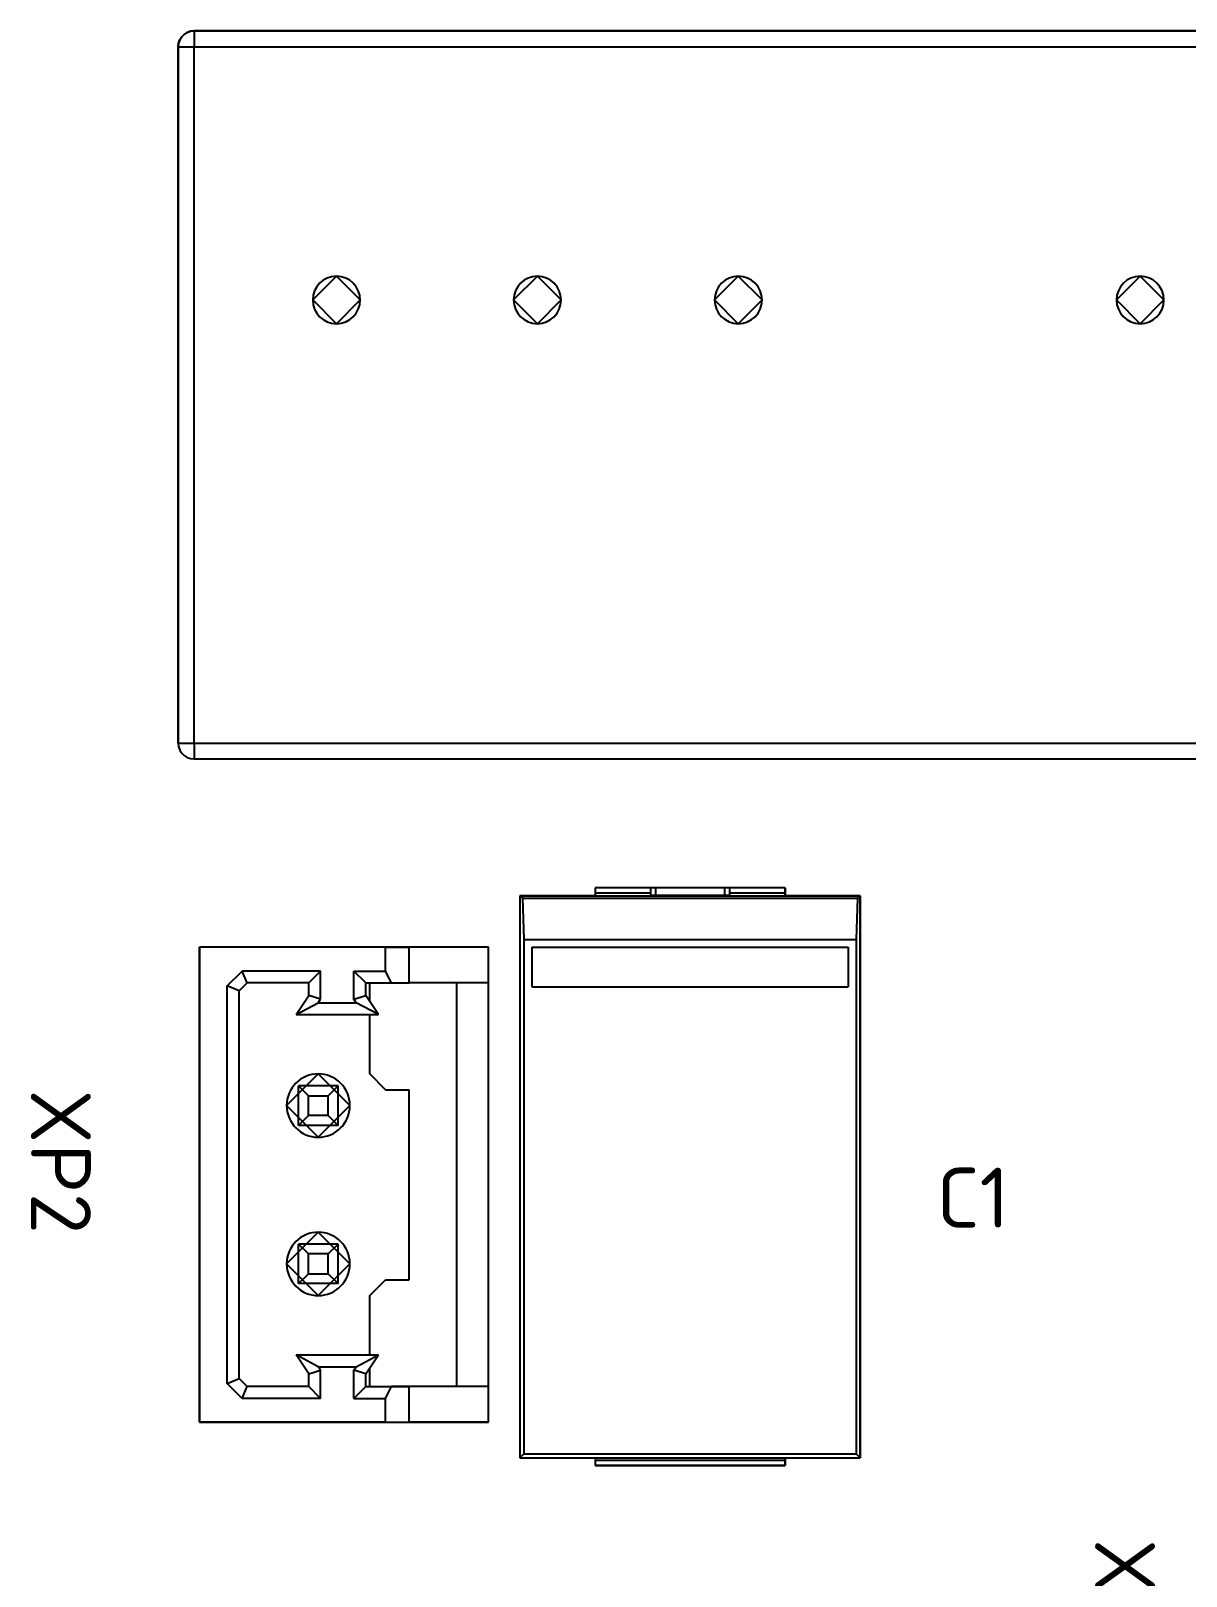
# Model space of a CAD drawing. Header units: inches. Extents: x 5 to 589, y -420 to -5.
# Drawn here: x 68.84 to 98.04, y -105.65 to -66.6 of the extents above; entities that cross this region are included whole.
import ezdxf

# ---------------------------------------------------------------- set-up
doc = ezdxf.new("R2010")
doc.units = ezdxf.units.IN
doc.header["$MEASUREMENT"] = 0
doc.styles.add('ISOCPEUR0', font='isocpeur.ttf', dxfattribs={"height": 2.87999})

msp = doc.modelspace()

# ---------------------------------------------------------------- linework, layer by layer
at = {"color": 7, "true_color": 0xffffff}
for p, q in [((72.651, -66.754), (72.603, -66.83)), ((72.603, -66.83), (72.651, -66.754)), ((72.713, -66.692), (72.651, -66.754)), ((72.651, -66.754), (72.713, -66.692)), ((72.789, -66.644), (72.713, -66.692)), ((72.713, -66.692), (72.789, -66.644)), ((72.875, -66.614), (72.789, -66.644)), ((72.789, -66.644), (72.875, -66.614)), ((72.963, -66.604), (72.875, -66.614)), ((72.875, -66.614), (72.963, -66.604)), ((115.763, -66.604), (72.963, -66.604)), ((72.963, -66.604), (115.763, -66.604)), ((72.963, -66.604), (72.963, -66.614)), ((72.963, -66.614), (72.963, -66.644)), ((72.963, -66.644), (72.963, -66.692)), ((72.963, -66.692), (72.963, -66.754)), ((72.963, -66.754), (72.963, -66.83)), ((72.573, -66.914), (72.563, -67.004)), ((72.563, -67.004), (72.573, -66.914)), ((72.563, -67.004), (72.563, -84.604)), ((72.563, -84.604), (72.563, -67.004)), ((72.563, -67.004), (72.573, -67.004)), ((72.603, -66.83), (72.573, -66.914)), ((72.573, -66.914), (72.603, -66.83)), ((72.573, -67.004), (72.603, -67.004)), ((72.603, -67.004), (72.651, -67.004)), ((72.651, -67.004), (72.713, -67.004)), ((72.713, -67.004), (72.789, -67.004)), ((72.789, -67.004), (72.875, -67.004)), ((72.875, -67.004), (72.963, -67.004)), ((72.963, -66.83), (72.963, -66.914)), ((72.963, -66.914), (72.963, -67.004)), ((72.963, -67.004), (115.763, -67.004)), ((72.963, -84.604), (72.963, -67.004)), ((72.563, -84.604), (72.573, -84.692)), ((72.563, -84.604), (72.573, -84.692)), ((72.563, -84.604), (72.573, -84.604)), ((72.573, -84.604), (72.603, -84.604)), ((72.573, -84.692), (72.603, -84.778)), ((72.573, -84.692), (72.603, -84.778)), ((72.603, -84.604), (72.651, -84.604)), ((72.651, -84.604), (72.713, -84.604)), ((72.713, -84.604), (72.789, -84.604)), ((72.789, -84.604), (72.875, -84.604)), ((72.875, -84.604), (72.963, -84.604)), ((72.963, -84.604), (72.963, -84.692)), ((72.963, -84.604), (115.763, -84.604)), ((72.963, -84.692), (72.963, -84.778)), ((72.603, -84.778), (72.651, -84.854)), ((72.603, -84.778), (72.651, -84.854)), ((72.651, -84.854), (72.713, -84.916)), ((72.651, -84.854), (72.713, -84.916)), ((72.713, -84.916), (72.789, -84.964)), ((72.713, -84.916), (72.789, -84.964)), ((72.789, -84.964), (72.875, -84.994)), ((72.789, -84.964), (72.875, -84.994)), ((72.875, -84.994), (72.963, -85.004)), ((72.875, -84.994), (72.963, -85.004)), ((72.963, -84.778), (72.963, -84.854)), ((72.963, -84.854), (72.963, -84.916)), ((72.963, -84.916), (72.963, -84.964)), ((72.963, -84.964), (72.963, -84.994)), ((72.963, -85.004), (72.963, -84.994)), ((72.963, -85.004), (115.763, -85.004)), ((72.963, -85.004), (115.763, -85.004)), ((83.103, -88.463), (81.203, -88.463)), ((81.203, -88.463), (81.203, -102.663)), ((81.203, -88.463), (81.203, -102.663)), ((81.203, -88.463), (89.803, -88.463)), ((81.203, -88.463), (81.265, -88.525)), ((81.265, -88.525), (81.303, -89.563)), ((81.265, -88.525), (89.739, -88.525)), ((87.903, -88.263), (83.103, -88.263)), ((83.103, -88.263), (83.103, -88.463)), ((83.103, -88.263), (83.103, -88.267)), ((84.503, -88.263), (83.103, -88.263)), ((83.103, -88.267), (83.103, -88.275)), ((83.103, -88.275), (83.103, -88.291)), ((83.103, -88.291), (83.103, -88.311)), ((83.103, -88.311), (83.103, -88.337)), ((83.103, -88.337), (83.103, -88.363)), ((83.103, -88.363), (83.103, -88.393)), ((83.103, -88.393), (83.103, -88.463)), ((84.503, -88.393), (83.103, -88.393)), ((84.507, -88.263), (84.503, -88.263)), ((84.503, -88.263), (84.503, -88.267)), ((84.503, -88.267), (84.503, -88.393)), ((84.503, -88.267), (84.503, -88.275)), ((84.503, -88.275), (84.503, -88.291)), ((84.503, -88.291), (84.503, -88.311)), ((84.503, -88.311), (84.503, -88.337)), ((84.503, -88.337), (84.503, -88.363)), ((84.503, -88.363), (84.503, -88.393)), ((84.503, -88.393), (84.503, -88.463)), ((84.507, -88.457), (84.503, -88.457)), ((86.503, -88.457), (84.503, -88.457)), ((84.515, -88.263), (84.507, -88.263)), ((84.515, -88.457), (84.507, -88.457)), ((84.531, -88.263), (84.515, -88.263)), ((84.531, -88.457), (84.515, -88.457)), ((84.551, -88.263), (84.531, -88.263)), ((84.551, -88.457), (84.531, -88.457)), ((84.577, -88.263), (84.551, -88.263)), ((84.577, -88.457), (84.551, -88.457)), ((84.603, -88.263), (84.577, -88.263)), ((84.603, -88.457), (84.577, -88.457)), ((84.633, -88.263), (84.603, -88.263)), ((84.633, -88.457), (84.603, -88.457)), ((86.373, -88.263), (84.633, -88.263)), ((84.633, -88.263), (84.633, -88.457)), ((86.373, -88.457), (84.633, -88.457)), ((86.401, -88.263), (86.373, -88.263)), ((86.373, -88.263), (86.373, -88.457)), ((86.401, -88.457), (86.373, -88.457)), ((86.429, -88.263), (86.401, -88.263)), ((86.429, -88.457), (86.401, -88.457)), ((86.453, -88.263), (86.429, -88.263)), ((86.453, -88.457), (86.429, -88.457)), ((86.475, -88.263), (86.453, -88.263)), ((86.475, -88.457), (86.453, -88.457)), ((86.489, -88.263), (86.475, -88.263)), ((86.489, -88.457), (86.475, -88.457)), ((86.499, -88.263), (86.489, -88.263)), ((86.499, -88.457), (86.489, -88.457)), ((86.503, -88.263), (86.499, -88.263)), ((86.503, -88.457), (86.499, -88.457)), ((87.903, -88.263), (86.503, -88.263)), ((86.503, -88.263), (86.503, -88.267)), ((86.503, -88.267), (86.503, -88.275)), ((86.503, -88.267), (86.503, -88.393)), ((86.503, -88.275), (86.503, -88.291)), ((86.503, -88.291), (86.503, -88.311)), ((86.503, -88.311), (86.503, -88.337)), ((86.503, -88.337), (86.503, -88.363)), ((86.503, -88.363), (86.503, -88.393)), ((86.503, -88.393), (86.503, -88.463)), ((87.903, -88.393), (86.503, -88.393)), ((87.903, -88.463), (87.903, -88.263)), ((87.903, -88.263), (87.903, -88.267)), ((87.903, -88.267), (87.903, -88.275)), ((87.903, -88.275), (87.903, -88.291)), ((87.903, -88.291), (87.903, -88.311)), ((87.903, -88.311), (87.903, -88.337)), ((87.903, -88.337), (87.903, -88.363)), ((87.903, -88.363), (87.903, -88.393)), ((87.903, -88.393), (87.903, -88.463)), ((89.803, -88.463), (87.903, -88.463)), ((89.739, -88.525), (89.703, -89.563)), ((89.803, -88.463), (89.739, -88.525)), ((89.803, -102.663), (89.803, -88.463)), ((89.803, -88.463), (89.803, -102.663)), ((73.103, -89.763), (73.103, -101.763)), ((80.403, -89.763), (73.103, -89.763)), ((77.803, -89.763), (73.103, -89.763)), ((73.103, -101.763), (73.103, -89.763)), ((77.803, -89.763), (78.403, -89.763)), ((77.803, -90.363), (77.803, -89.763)), ((80.403, -89.763), (78.403, -89.763)), ((78.403, -90.663), (78.403, -89.763)), ((80.403, -101.763), (80.403, -89.763)), ((80.403, -90.663), (80.403, -89.763)), ((81.303, -89.563), (81.303, -102.563)), ((81.303, -89.563), (89.703, -89.563)), ((81.503, -89.763), (81.503, -90.763)), ((81.503, -89.763), (89.503, -89.763)), ((89.503, -89.763), (89.503, -90.763)), ((89.703, -89.563), (89.703, -102.563)), ((73.803, -90.739), (74.179, -90.363)), ((74.303, -90.663), (74.179, -90.363)), ((76.163, -90.363), (74.179, -90.363)), ((75.863, -90.663), (76.163, -90.363)), ((76.163, -91.073), (76.163, -90.363)), ((77.303, -90.663), (77.003, -90.363)), ((77.003, -90.363), (77.803, -90.363)), ((77.003, -91.073), (77.003, -90.363)), ((77.953, -90.663), (77.803, -90.363)), ((73.803, -100.787), (73.803, -90.739)), ((74.103, -90.863), (73.803, -90.739)), ((74.103, -90.863), (74.303, -90.663)), ((74.103, -100.663), (74.103, -90.863)), ((75.863, -90.663), (74.303, -90.663)), ((75.543, -91.463), (75.863, -90.983)), ((75.863, -90.983), (75.863, -90.663)), ((76.163, -91.073), (75.863, -90.983)), ((77.003, -91.073), (77.303, -90.983)), ((77.303, -90.983), (77.303, -90.663)), ((77.303, -90.663), (77.953, -90.663)), ((77.623, -91.463), (77.303, -90.983)), ((77.403, -91.133), (77.403, -90.663)), ((77.953, -90.663), (78.403, -90.663)), ((77.953, -90.663), (78.403, -90.663)), ((80.403, -90.663), (78.403, -90.663)), ((79.603, -100.863), (79.603, -90.663)), ((80.403, -100.863), (80.403, -90.663)), ((81.503, -90.763), (89.503, -90.763)), ((75.543, -91.463), (76.103, -91.163)), ((76.103, -91.163), (76.163, -91.073)), ((76.103, -91.163), (77.063, -91.163)), ((77.063, -91.163), (77.003, -91.073)), ((77.623, -91.463), (77.063, -91.163)), ((75.543, -91.463), (77.623, -91.463)), ((77.403, -92.963), (77.403, -91.463)), ((75.603, -94.263), (75.603, -93.263)), ((75.853, -93.513), (75.603, -93.263)), ((76.603, -93.263), (75.603, -93.263)), ((76.353, -93.513), (76.603, -93.263)), ((76.603, -94.263), (76.603, -93.263)), ((77.803, -93.363), (77.403, -92.963)), ((75.853, -94.013), (75.853, -93.513)), ((75.853, -93.513), (76.353, -93.513)), ((76.353, -94.013), (76.353, -93.513)), ((77.803, -93.363), (78.403, -93.363)), ((78.403, -98.163), (78.403, -93.363)), ((75.603, -94.263), (75.853, -94.013)), ((76.353, -94.013), (75.853, -94.013)), ((76.603, -94.263), (76.353, -94.013)), ((76.603, -94.263), (75.603, -94.263)), ((75.603, -98.263), (75.603, -97.263)), ((75.853, -97.513), (75.603, -97.263)), ((76.603, -97.263), (75.603, -97.263)), ((75.853, -98.013), (75.853, -97.513)), ((76.353, -97.513), (75.853, -97.513)), ((76.353, -97.513), (76.603, -97.263)), ((76.353, -98.013), (76.353, -97.513)), ((76.603, -98.263), (76.603, -97.263)), ((75.603, -98.263), (75.853, -98.013)), ((75.853, -98.013), (76.353, -98.013)), ((76.603, -98.263), (76.353, -98.013)), ((76.603, -98.263), (75.603, -98.263)), ((77.403, -98.563), (77.803, -98.163)), ((77.803, -98.163), (78.403, -98.163)), ((77.403, -100.063), (77.403, -98.563)), ((75.543, -100.063), (77.623, -100.063)), ((76.103, -100.363), (75.543, -100.063)), ((75.863, -100.543), (75.543, -100.063)), ((77.063, -100.363), (77.623, -100.063)), ((77.303, -100.543), (77.623, -100.063)), ((73.803, -100.787), (74.103, -100.663)), ((74.303, -100.863), (74.103, -100.663)), ((75.863, -100.543), (76.163, -100.453)), ((75.863, -100.863), (75.863, -100.543)), ((76.103, -100.363), (77.063, -100.363)), ((76.163, -100.453), (76.103, -100.363)), ((76.163, -101.163), (76.163, -100.453)), ((77.003, -100.453), (77.063, -100.363)), ((77.303, -100.543), (77.003, -100.453)), ((77.003, -101.163), (77.003, -100.453)), ((77.303, -100.863), (77.303, -100.543)), ((77.403, -100.863), (77.403, -100.393)), ((74.179, -101.163), (73.803, -100.787)), ((74.179, -101.163), (74.303, -100.863)), ((75.863, -100.863), (74.303, -100.863)), ((76.163, -101.163), (75.863, -100.863)), ((77.003, -101.163), (77.303, -100.863)), ((77.303, -100.863), (77.953, -100.863)), ((77.803, -101.163), (77.953, -100.863)), ((78.403, -100.863), (77.953, -100.863)), ((77.953, -100.863), (78.403, -100.863)), ((78.403, -101.763), (78.403, -100.863)), ((80.403, -100.863), (78.403, -100.863)), ((80.403, -101.763), (80.403, -100.863)), ((76.163, -101.163), (74.179, -101.163)), ((77.003, -101.163), (77.803, -101.163)), ((77.803, -101.763), (77.803, -101.163)), ((73.103, -101.763), (80.403, -101.763)), ((77.803, -101.763), (73.103, -101.763)), ((77.803, -101.763), (78.403, -101.763)), ((80.403, -101.763), (78.403, -101.763)), ((81.303, -102.563), (81.203, -102.663)), ((81.203, -102.663), (83.103, -102.663)), ((81.203, -102.663), (89.803, -102.663)), ((81.303, -102.563), (89.703, -102.563)), ((83.103, -102.663), (83.103, -102.863)), ((83.103, -102.663), (83.103, -102.733)), ((87.903, -102.863), (87.903, -102.663)), ((87.903, -102.663), (89.803, -102.663)), ((87.903, -102.663), (87.903, -102.733)), ((89.703, -102.563), (89.803, -102.663)), ((83.103, -102.733), (83.103, -102.761)), ((87.903, -102.733), (83.103, -102.733)), ((83.103, -102.761), (83.103, -102.789)), ((83.103, -102.789), (83.103, -102.813)), ((83.103, -102.813), (83.103, -102.835)), ((83.103, -102.835), (83.103, -102.849)), ((83.103, -102.849), (83.103, -102.859)), ((83.103, -102.859), (83.103, -102.863)), ((83.103, -102.863), (87.903, -102.863)), ((87.903, -102.863), (83.103, -102.863)), ((87.903, -102.733), (87.903, -102.761)), ((87.903, -102.761), (87.903, -102.789)), ((87.903, -102.789), (87.903, -102.813)), ((87.903, -102.813), (87.903, -102.835)), ((87.903, -102.835), (87.903, -102.849)), ((87.903, -102.849), (87.903, -102.859)), ((87.903, -102.859), (87.903, -102.863))]:
    msp.add_line(p, q, dxfattribs=at)
at = {"color": 18, "true_color": 0x000000}
for p, q in [((72.651, -66.754), (72.603, -66.83)), ((72.603, -66.83), (72.651, -66.754)), ((72.713, -66.692), (72.651, -66.754)), ((72.651, -66.754), (72.713, -66.692)), ((72.789, -66.644), (72.713, -66.692)), ((72.713, -66.692), (72.789, -66.644)), ((72.875, -66.614), (72.789, -66.644)), ((72.789, -66.644), (72.875, -66.614)), ((72.963, -66.604), (72.875, -66.614)), ((72.875, -66.614), (72.963, -66.604)), ((115.763, -66.604), (72.963, -66.604)), ((72.963, -66.604), (115.763, -66.604)), ((72.963, -66.604), (72.963, -66.614)), ((72.963, -66.614), (72.963, -66.644)), ((72.963, -66.644), (72.963, -66.692)), ((72.963, -66.692), (72.963, -66.754)), ((72.963, -66.754), (72.963, -66.83)), ((72.573, -66.914), (72.563, -67.004)), ((72.563, -67.004), (72.573, -66.914)), ((72.563, -67.004), (72.563, -84.604)), ((72.563, -84.604), (72.563, -67.004)), ((72.563, -67.004), (72.573, -67.004)), ((72.603, -66.83), (72.573, -66.914)), ((72.573, -66.914), (72.603, -66.83)), ((72.573, -67.004), (72.603, -67.004)), ((72.603, -67.004), (72.651, -67.004)), ((72.651, -67.004), (72.713, -67.004)), ((72.713, -67.004), (72.789, -67.004)), ((72.789, -67.004), (72.875, -67.004)), ((72.875, -67.004), (72.963, -67.004)), ((72.963, -66.83), (72.963, -66.914)), ((72.963, -66.914), (72.963, -67.004)), ((72.963, -67.004), (115.763, -67.004)), ((72.963, -84.604), (72.963, -67.004)), ((76.563, -72.804), (75.963, -73.404)), ((77.163, -73.404), (76.563, -72.804)), ((81.643, -72.804), (81.043, -73.404)), ((82.243, -73.404), (81.643, -72.804)), ((86.723, -72.804), (86.123, -73.404)), ((87.323, -73.404), (86.723, -72.804)), ((96.883, -72.804), (96.283, -73.404)), ((97.483, -73.404), (96.883, -72.804)), ((75.963, -73.404), (76.563, -74.004)), ((76.563, -74.004), (77.163, -73.404)), ((81.043, -73.404), (81.643, -74.004)), ((81.643, -74.004), (82.243, -73.404)), ((86.123, -73.404), (86.723, -74.004)), ((86.723, -74.004), (87.323, -73.404)), ((96.283, -73.404), (96.883, -74.004)), ((96.883, -74.004), (97.483, -73.404)), ((72.563, -84.604), (72.573, -84.692)), ((72.563, -84.604), (72.573, -84.692)), ((72.563, -84.604), (72.573, -84.604)), ((72.573, -84.604), (72.603, -84.604)), ((72.573, -84.692), (72.603, -84.778)), ((72.573, -84.692), (72.603, -84.778)), ((72.603, -84.604), (72.651, -84.604)), ((72.651, -84.604), (72.713, -84.604)), ((72.713, -84.604), (72.789, -84.604)), ((72.789, -84.604), (72.875, -84.604)), ((72.875, -84.604), (72.963, -84.604)), ((72.963, -84.604), (72.963, -84.692)), ((72.963, -84.604), (115.763, -84.604)), ((72.963, -84.692), (72.963, -84.778)), ((72.603, -84.778), (72.651, -84.854)), ((72.603, -84.778), (72.651, -84.854)), ((72.651, -84.854), (72.713, -84.916)), ((72.651, -84.854), (72.713, -84.916)), ((72.713, -84.916), (72.789, -84.964)), ((72.713, -84.916), (72.789, -84.964)), ((72.789, -84.964), (72.875, -84.994)), ((72.789, -84.964), (72.875, -84.994)), ((72.875, -84.994), (72.963, -85.004)), ((72.875, -84.994), (72.963, -85.004)), ((72.963, -84.778), (72.963, -84.854)), ((72.963, -84.854), (72.963, -84.916)), ((72.963, -84.916), (72.963, -84.964)), ((72.963, -84.964), (72.963, -84.994)), ((72.963, -85.004), (72.963, -84.994)), ((72.963, -85.004), (115.763, -85.004)), ((72.963, -85.004), (115.763, -85.004)), ((83.103, -88.463), (81.203, -88.463)), ((81.203, -88.463), (81.203, -102.663)), ((81.203, -88.463), (81.203, -102.663)), ((81.203, -88.463), (89.803, -88.463)), ((81.203, -88.463), (81.265, -88.525)), ((81.265, -88.525), (81.303, -89.563)), ((81.265, -88.525), (89.739, -88.525)), ((87.903, -88.263), (83.103, -88.263)), ((83.103, -88.263), (83.103, -88.463)), ((83.103, -88.263), (83.103, -88.267)), ((84.503, -88.263), (83.103, -88.263)), ((83.103, -88.267), (83.103, -88.275)), ((83.103, -88.275), (83.103, -88.291)), ((83.103, -88.291), (83.103, -88.311)), ((83.103, -88.311), (83.103, -88.337)), ((83.103, -88.337), (83.103, -88.363)), ((83.103, -88.363), (83.103, -88.393)), ((83.103, -88.393), (83.103, -88.463)), ((84.503, -88.393), (83.103, -88.393)), ((84.507, -88.263), (84.503, -88.263)), ((84.503, -88.263), (84.503, -88.267)), ((84.503, -88.267), (84.503, -88.393)), ((84.503, -88.267), (84.503, -88.275)), ((84.503, -88.275), (84.503, -88.291)), ((84.503, -88.291), (84.503, -88.311)), ((84.503, -88.311), (84.503, -88.337)), ((84.503, -88.337), (84.503, -88.363)), ((84.503, -88.363), (84.503, -88.393)), ((84.503, -88.393), (84.503, -88.463)), ((84.507, -88.457), (84.503, -88.457)), ((86.503, -88.457), (84.503, -88.457)), ((84.515, -88.263), (84.507, -88.263)), ((84.515, -88.457), (84.507, -88.457)), ((84.531, -88.263), (84.515, -88.263)), ((84.531, -88.457), (84.515, -88.457)), ((84.551, -88.263), (84.531, -88.263)), ((84.551, -88.457), (84.531, -88.457)), ((84.577, -88.263), (84.551, -88.263)), ((84.577, -88.457), (84.551, -88.457)), ((84.603, -88.263), (84.577, -88.263)), ((84.603, -88.457), (84.577, -88.457)), ((84.633, -88.263), (84.603, -88.263)), ((84.633, -88.457), (84.603, -88.457)), ((86.373, -88.263), (84.633, -88.263)), ((84.633, -88.263), (84.633, -88.457)), ((86.373, -88.457), (84.633, -88.457)), ((86.401, -88.263), (86.373, -88.263)), ((86.373, -88.263), (86.373, -88.457)), ((86.401, -88.457), (86.373, -88.457)), ((86.429, -88.263), (86.401, -88.263)), ((86.429, -88.457), (86.401, -88.457)), ((86.453, -88.263), (86.429, -88.263)), ((86.453, -88.457), (86.429, -88.457)), ((86.475, -88.263), (86.453, -88.263)), ((86.475, -88.457), (86.453, -88.457)), ((86.489, -88.263), (86.475, -88.263)), ((86.489, -88.457), (86.475, -88.457)), ((86.499, -88.263), (86.489, -88.263)), ((86.499, -88.457), (86.489, -88.457)), ((86.503, -88.263), (86.499, -88.263)), ((86.503, -88.457), (86.499, -88.457)), ((87.903, -88.263), (86.503, -88.263)), ((86.503, -88.263), (86.503, -88.267)), ((86.503, -88.267), (86.503, -88.275)), ((86.503, -88.267), (86.503, -88.393)), ((86.503, -88.275), (86.503, -88.291)), ((86.503, -88.291), (86.503, -88.311)), ((86.503, -88.311), (86.503, -88.337)), ((86.503, -88.337), (86.503, -88.363)), ((86.503, -88.363), (86.503, -88.393)), ((86.503, -88.393), (86.503, -88.463)), ((87.903, -88.393), (86.503, -88.393)), ((87.903, -88.463), (87.903, -88.263)), ((87.903, -88.263), (87.903, -88.267)), ((87.903, -88.267), (87.903, -88.275)), ((87.903, -88.275), (87.903, -88.291)), ((87.903, -88.291), (87.903, -88.311)), ((87.903, -88.311), (87.903, -88.337)), ((87.903, -88.337), (87.903, -88.363)), ((87.903, -88.363), (87.903, -88.393)), ((87.903, -88.393), (87.903, -88.463)), ((89.803, -88.463), (87.903, -88.463)), ((89.739, -88.525), (89.703, -89.563)), ((89.803, -88.463), (89.739, -88.525)), ((89.803, -102.663), (89.803, -88.463)), ((89.803, -88.463), (89.803, -102.663)), ((73.103, -89.763), (73.103, -101.763)), ((80.403, -89.763), (73.103, -89.763)), ((77.803, -89.763), (73.103, -89.763)), ((73.103, -101.763), (73.103, -89.763)), ((77.803, -89.763), (78.403, -89.763)), ((77.803, -90.363), (77.803, -89.763)), ((80.403, -89.763), (78.403, -89.763)), ((78.403, -90.663), (78.403, -89.763)), ((80.403, -101.763), (80.403, -89.763)), ((80.403, -90.663), (80.403, -89.763)), ((81.303, -89.563), (81.303, -102.563)), ((81.303, -89.563), (89.703, -89.563)), ((81.503, -89.763), (81.503, -90.763)), ((81.503, -89.763), (89.503, -89.763)), ((89.503, -89.763), (89.503, -90.763)), ((89.703, -89.563), (89.703, -102.563)), ((73.803, -90.739), (74.179, -90.363)), ((74.303, -90.663), (74.179, -90.363)), ((76.163, -90.363), (74.179, -90.363)), ((75.863, -90.663), (76.163, -90.363)), ((76.163, -91.073), (76.163, -90.363)), ((77.303, -90.663), (77.003, -90.363)), ((77.003, -90.363), (77.803, -90.363)), ((77.003, -91.073), (77.003, -90.363)), ((77.953, -90.663), (77.803, -90.363)), ((73.803, -100.787), (73.803, -90.739)), ((74.103, -90.863), (73.803, -90.739)), ((74.103, -90.863), (74.303, -90.663)), ((74.103, -100.663), (74.103, -90.863)), ((75.863, -90.663), (74.303, -90.663)), ((75.543, -91.463), (75.863, -90.983)), ((75.863, -90.983), (75.863, -90.663)), ((76.163, -91.073), (75.863, -90.983)), ((77.003, -91.073), (77.303, -90.983)), ((77.303, -90.983), (77.303, -90.663)), ((77.303, -90.663), (77.953, -90.663)), ((77.623, -91.463), (77.303, -90.983)), ((77.403, -91.133), (77.403, -90.663)), ((77.953, -90.663), (78.403, -90.663)), ((77.953, -90.663), (78.403, -90.663)), ((80.403, -90.663), (78.403, -90.663)), ((79.603, -100.863), (79.603, -90.663)), ((80.403, -100.863), (80.403, -90.663)), ((81.503, -90.763), (89.503, -90.763)), ((75.543, -91.463), (76.103, -91.163)), ((76.103, -91.163), (76.163, -91.073)), ((76.103, -91.163), (77.063, -91.163)), ((77.063, -91.163), (77.003, -91.073)), ((77.623, -91.463), (77.063, -91.163)), ((75.543, -91.463), (77.623, -91.463)), ((77.403, -92.963), (77.403, -91.463)), ((76.103, -92.963), (75.303, -93.763)), ((75.603, -94.263), (75.603, -93.263)), ((75.853, -93.513), (75.603, -93.263)), ((76.603, -93.263), (75.603, -93.263)), ((76.903, -93.763), (76.103, -92.963)), ((76.353, -93.513), (76.603, -93.263)), ((76.603, -94.263), (76.603, -93.263)), ((77.803, -93.363), (77.403, -92.963)), ((75.853, -94.013), (75.853, -93.513)), ((75.853, -93.513), (76.353, -93.513)), ((76.353, -94.013), (76.353, -93.513)), ((77.803, -93.363), (78.403, -93.363)), ((78.403, -98.163), (78.403, -93.363)), ((75.303, -93.763), (76.103, -94.563)), ((75.603, -94.263), (75.853, -94.013)), ((76.353, -94.013), (75.853, -94.013)), ((76.103, -94.563), (76.903, -93.763)), ((76.603, -94.263), (76.353, -94.013)), ((76.603, -94.263), (75.603, -94.263)), ((76.103, -96.963), (75.303, -97.763)), ((76.903, -97.763), (76.103, -96.963)), ((75.603, -98.263), (75.603, -97.263)), ((75.853, -97.513), (75.603, -97.263)), ((76.603, -97.263), (75.603, -97.263)), ((75.853, -98.013), (75.853, -97.513)), ((76.353, -97.513), (75.853, -97.513)), ((76.353, -97.513), (76.603, -97.263)), ((76.353, -98.013), (76.353, -97.513)), ((76.603, -98.263), (76.603, -97.263)), ((75.303, -97.763), (76.103, -98.563)), ((75.603, -98.263), (75.853, -98.013)), ((75.853, -98.013), (76.353, -98.013)), ((76.103, -98.563), (76.903, -97.763)), ((76.603, -98.263), (76.353, -98.013)), ((76.603, -98.263), (75.603, -98.263)), ((77.403, -98.563), (77.803, -98.163)), ((77.803, -98.163), (78.403, -98.163)), ((77.403, -100.063), (77.403, -98.563)), ((75.543, -100.063), (77.623, -100.063)), ((76.103, -100.363), (75.543, -100.063)), ((75.863, -100.543), (75.543, -100.063)), ((77.063, -100.363), (77.623, -100.063)), ((77.303, -100.543), (77.623, -100.063)), ((73.803, -100.787), (74.103, -100.663)), ((74.303, -100.863), (74.103, -100.663)), ((75.863, -100.543), (76.163, -100.453)), ((75.863, -100.863), (75.863, -100.543)), ((76.103, -100.363), (77.063, -100.363)), ((76.163, -100.453), (76.103, -100.363)), ((76.163, -101.163), (76.163, -100.453)), ((77.003, -100.453), (77.063, -100.363)), ((77.303, -100.543), (77.003, -100.453)), ((77.003, -101.163), (77.003, -100.453)), ((77.303, -100.863), (77.303, -100.543)), ((77.403, -100.863), (77.403, -100.393)), ((74.179, -101.163), (73.803, -100.787)), ((74.179, -101.163), (74.303, -100.863)), ((75.863, -100.863), (74.303, -100.863)), ((76.163, -101.163), (75.863, -100.863)), ((77.003, -101.163), (77.303, -100.863)), ((77.303, -100.863), (77.953, -100.863)), ((77.803, -101.163), (77.953, -100.863)), ((78.403, -100.863), (77.953, -100.863)), ((77.953, -100.863), (78.403, -100.863)), ((78.403, -101.763), (78.403, -100.863)), ((80.403, -100.863), (78.403, -100.863)), ((80.403, -101.763), (80.403, -100.863)), ((76.163, -101.163), (74.179, -101.163)), ((77.003, -101.163), (77.803, -101.163)), ((77.803, -101.763), (77.803, -101.163)), ((73.103, -101.763), (80.403, -101.763)), ((77.803, -101.763), (73.103, -101.763)), ((77.803, -101.763), (78.403, -101.763)), ((80.403, -101.763), (78.403, -101.763)), ((81.303, -102.563), (81.203, -102.663)), ((81.203, -102.663), (83.103, -102.663)), ((81.203, -102.663), (89.803, -102.663)), ((81.303, -102.563), (89.703, -102.563)), ((83.103, -102.663), (83.103, -102.863)), ((83.103, -102.663), (83.103, -102.733)), ((87.903, -102.863), (87.903, -102.663)), ((87.903, -102.663), (89.803, -102.663)), ((87.903, -102.663), (87.903, -102.733)), ((89.703, -102.563), (89.803, -102.663)), ((83.103, -102.733), (83.103, -102.761)), ((87.903, -102.733), (83.103, -102.733)), ((83.103, -102.761), (83.103, -102.789)), ((83.103, -102.789), (83.103, -102.813)), ((83.103, -102.813), (83.103, -102.835)), ((83.103, -102.835), (83.103, -102.849)), ((83.103, -102.849), (83.103, -102.859)), ((83.103, -102.859), (83.103, -102.863)), ((83.103, -102.863), (87.903, -102.863)), ((87.903, -102.863), (83.103, -102.863)), ((87.903, -102.733), (87.903, -102.761)), ((87.903, -102.761), (87.903, -102.789)), ((87.903, -102.789), (87.903, -102.813)), ((87.903, -102.813), (87.903, -102.835)), ((87.903, -102.835), (87.903, -102.849)), ((87.903, -102.849), (87.903, -102.859)), ((87.903, -102.859), (87.903, -102.863))]:
    msp.add_line(p, q, dxfattribs=at)
for centre, radius, start, end in [((76.563, -73.404), 0.6, 90, 180), ((76.563, -73.404), 0.6, 0, 90), ((81.643, -73.404), 0.6, 90, 180), ((81.643, -73.404), 0.6, 0, 90), ((86.723, -73.404), 0.6, 90, 180), ((86.723, -73.404), 0.6, 0, 90), ((96.883, -73.404), 0.6, 90, 180), ((96.883, -73.404), 0.6, 0, 90), ((76.563, -73.404), 0.6, 180, 270), ((76.563, -73.404), 0.6, 270, 0), ((81.643, -73.404), 0.6, 180, 270), ((81.643, -73.404), 0.6, 270, 0), ((86.723, -73.404), 0.6, 180, 270), ((86.723, -73.404), 0.6, 270, 0), ((96.883, -73.404), 0.6, 180, 270), ((96.883, -73.404), 0.6, 270, 0), ((76.103, -93.763), 0.8, 90, 180), ((76.103, -93.763), 0.8, 0, 90), ((76.103, -93.763), 0.8, 180, 270), ((76.103, -93.763), 0.8, 270, 0), ((76.103, -97.763), 0.8, 90, 180), ((76.103, -97.763), 0.8, 0, 90), ((76.103, -97.763), 0.8, 180, 270), ((76.103, -97.763), 0.8, 270, 0)]:
    msp.add_arc(centre, radius, start, end, dxfattribs=at)

# ---------------------------------------------------------------- texts
at = {"color": 18, "true_color": 0x000000, "style": 'ISOCPEUR0'}
for s, p in [('XP2', (68.838, -93.354)), ('XS1', (95.742, -104.714))]:
    msp.add_text(s, height=1.5158, rotation=-90, dxfattribs=at).set_placement(p)
msp.add_text('C1', height=1.5158, dxfattribs=at).set_placement((91.733, -96.849))

doc.saveas('drawing.dxf')
